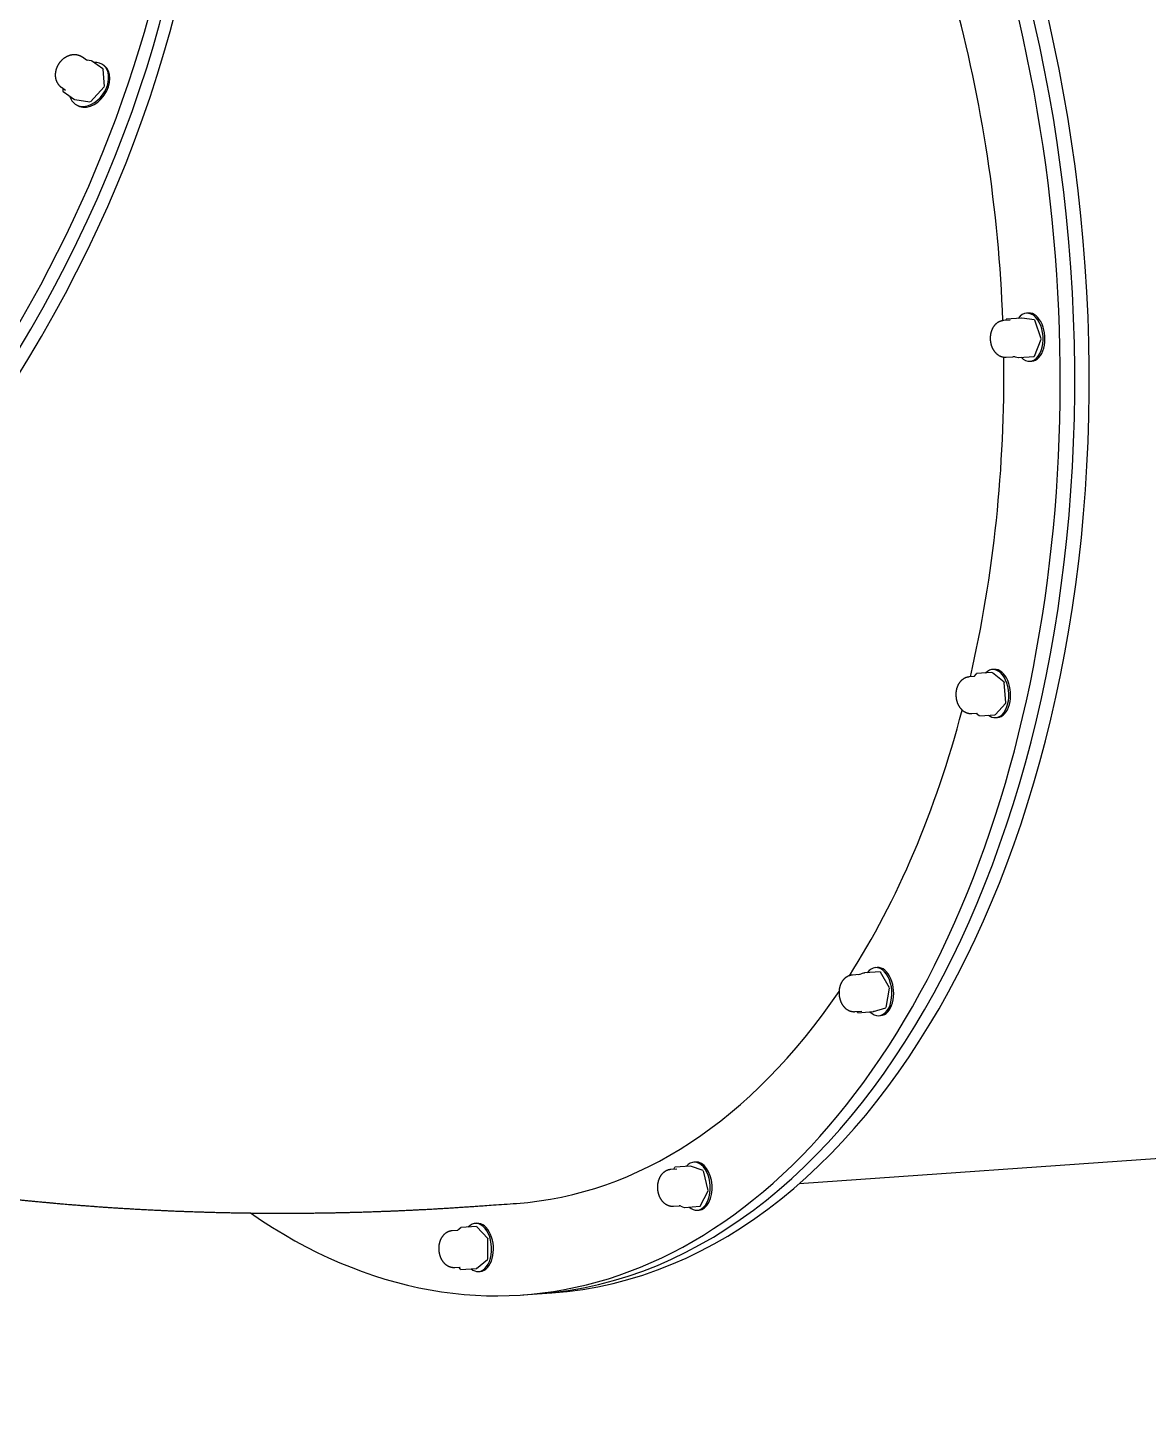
# Model space of a CAD drawing. Header units: millimetres. Extents: x 246416442 to 246896683, y 7418963194 to 7419503218.
# Drawn here: x 246837970 to 246838458, y 7419442888 to 7419443497 of the extents above; entities that cross this region are included whole.
import ezdxf
from ezdxf.lldxf.tags import DXFTag

# ---------------------------------------------------------------- set-up
doc = ezdxf.new("R2010")
doc.units = ezdxf.units.MM
doc.layers.add('L-Hatch Boundary', color=1, linetype='Continuous')
doc.layers.add('L-X-E-PLAY', color=9, linetype='Continuous')
doc.layers.add('L-SUB-SOIL DRAINAGE', color=170, linetype='SUBSOIL', lineweight=20)
doc.styles.get("Standard").update_dxf_attribs({"font": 'arial.ttf'})
tags = doc.linetypes.add('SUBSOIL', pattern='A,12.7,-5.08,["SSD",Standard,S=2.54,R=0,X=-2.54,Y=-1.27],-6.35', length=24.13).pattern_tags.tags
tags[6] = DXFTag(74, 10)

# ---------------------------------------------------------------- blocks, each defined once
blk = doc.blocks.new('Kubus Triple - Moduplay')
at = {"layer": 'L-X-E-PLAY', "lineweight": 25}
for p, q in [((-138623.65, -699231.14), (-138625.21, -699229.58)), ((-138621.68, -699231.67), (-138623.44, -699231.08)), ((-138617.33, -699235.99), (-138621.58, -699231.74)), ((-138617.99, -699243.7), (-138617.26, -699236.19)), ((-138616.51, -699234.75), (-138617.01, -699234.25)), ((-138636.52, -699240.9), (-138634.97, -699242.46)), ((-138635.98, -699241.44), (-138636.1, -699242.67)), ((-138636.03, -699242.87), (-138631.78, -699247.12)), ((-138625.14, -699249.27), (-138618.09, -699243.88)), ((-138631.86, -699249.1), (-138631.36, -699249.6)), ((-138631.69, -699247.18), (-138625.37, -699249.31)), ((-138246.17, -699411.21), (-138249.03, -699410.92)), ((-138248.09, -699410.65), (-138248.29, -699410.99)), ((-138241.16, -699411.21), (-138247.85, -699410.53)), ((-138235.82, -699412.89), (-138241.11, -699411.22)), ((-138237.87, -699409.53), (-138238.65, -699409.45)), ((-138234.36, -699421.51), (-138235.64, -699413.09)), ((-138250.64, -699426.84), (-138247.78, -699427.12)), ((-138238.41, -699428.43), (-138234.4, -699421.68)), ((-138246.86, -699427.4), (-138245.39, -699427.87)), ((-138245.34, -699427.88), (-138238.65, -699428.55)), ((-138240.76, -699430.35), (-138239.98, -699430.43)), ((-138287.02, -699560.64), (-138288.31, -699561.65)), ((-138280.16, -699561.27), (-138286.84, -699560.59)), ((-138279.02, -699560.07), (-138279.8, -699560)), ((-138287.92, -699561.69), (-138290.18, -699561.46)), ((-138275.71, -699566.25), (-138279.99, -699561.35)), ((-138276.52, -699575.34), (-138275.65, -699566.44)), ((-138291.79, -699577.38), (-138289.53, -699577.61)), ((-138289.9, -699577.57), (-138288.81, -699578.82)), ((-138288.64, -699578.9), (-138281.96, -699579.58)), ((-138281.78, -699579.53), (-138276.62, -699575.52)), ((-138281.92, -699580.89), (-138281.13, -699580.97)), ((-138359.62, -699681.16), (-138362.46, -699680.87)), ((-138357.16, -699680.88), (-138358.7, -699681.06)), ((-138350.42, -699681.55), (-138357.11, -699680.88)), ((-138351.3, -699679.48), (-138352.09, -699679.41)), ((-138347.58, -699689.09), (-138350.21, -699681.72)), ((-138350.48, -699697.29), (-138347.58, -699689.26)), ((-138364.07, -699696.79), (-138361.23, -699697.08)), ((-138363.3, -699696.87), (-138363.16, -699697.27)), ((-138362.95, -699697.44), (-138356.26, -699698.11)), ((-138356.21, -699698.11), (-138350.68, -699697.46)), ((-138354.2, -699700.3), (-138353.41, -699700.38)), ((-138443.72, -699749.58), (-138444.5, -699749.5)), ((-138452.27, -699751.23), (-138454.88, -699750.97)), ((-138453.21, -699750.37), (-138453.74, -699751.08)), ((-138446.3, -699750.95), (-138452.98, -699750.27)), ((-138441.16, -699753.77), (-138446.2, -699750.98)), ((-138440.46, -699762.71), (-138441.03, -699753.98)), ((-138550.99, -699761.32), (-138553.35, -699761.08)), ((-138549.45, -699760.39), (-138550.95, -699761.2)), ((-138542.62, -699761.03), (-138549.31, -699760.36)), ((-138542.19, -699759.7), (-138542.97, -699759.62)), ((-138538.64, -699766.97), (-138542.44, -699761.14)), ((-138540.18, -699775.91), (-138538.6, -699767.15)), ((-138456.48, -699766.89), (-138453.88, -699767.15)), ((-138453.4, -699767.43), (-138451.99, -699768.21)), ((-138444.99, -699768.81), (-138440.51, -699762.88)), ((-138400.84, -699766.47), (-138135.21, -699793.3)), ((-138451.9, -699768.24), (-138445.21, -699768.91)), ((-138446.61, -699770.4), (-138445.83, -699770.48)), ((-138554.96, -699777), (-138552.6, -699777.24)), ((-138553.43, -699777.15), (-138552.7, -699778.27)), ((-138552.52, -699778.38), (-138545.83, -699779.05)), ((-138545.69, -699779.03), (-138540.31, -699776.09)), ((-138545.09, -699780.51), (-138544.3, -699780.59)), ((-138527.79, -699793.84), (-138521.5, -699794.48)), ((-138521.5, -699794.48), (-138515.21, -699795.12))]:
    blk.add_line(p, q, dxfattribs=at)
for centre, radius, start, end in [((-138618.16, -699215.85), 16.12, 249.25618, 250.88612), ((-138621.76, -699231.91), 0.25, 44.99999, 71.37663), ((-138617.51, -699236.16), 0.25, 354.44629, 44.99999), ((-138635.86, -699242.69), 0.25, 174.44629, 224.99999), ((-138618.24, -699243.68), 0.25, 307.40658, 354.44629), ((-138631.61, -699246.94), 0.25, 224.99999, 251.37663), ((-138625.29, -699249.07), 0.25, 251.37663, 283.71262), ((-138625.29, -699249.07), 0.25, 283.71262, 307.40658), ((-138247.87, -699410.78), 0.25, 84.23152, 149.26861), ((-138241.19, -699411.46), 0.25, 72.50876, 84.23152), ((-138235.89, -699413.12), 0.25, 8.63884, 72.50876), ((-138234.61, -699421.55), 0.25, 329.26861, 8.63884), ((-138255.98, -699457.16), 31.12, 72.95984, 74.84334), ((-138245.31, -699427.63), 0.25, 252.50876, 264.23152), ((-138238.63, -699428.3), 0.25, 264.23152, 329.26861), ((-138286.87, -699560.84), 0.25, 84.23152, 127.84236), ((-138288.72, -699567.75), 6.11, 82.47613, 82.53484), ((-138280.18, -699561.52), 0.25, 41.21599, 84.23152), ((-138275.89, -699566.41), 0.25, 354.38968, 41.21599), ((-138288.62, -699578.65), 0.25, 221.21599, 264.23152), ((-138276.77, -699575.32), 0.25, 307.84236, 354.38968), ((-138281.93, -699579.33), 0.25, 264.23152, 307.84236), ((-138361.9, -699651.91), 29.32, 274.33413, 276.28064), ((-138357.13, -699681.12), 0.25, 84.23152, 96.77438), ((-138350.44, -699681.8), 0.25, 19.60606, 84.23152), ((-138347.82, -699689.18), 0.25, 340.17238, 19.60606), ((-138362.92, -699697.19), 0.25, 199.60606, 264.23152), ((-138356.24, -699697.86), 0.25, 264.23152, 276.77438), ((-138350.71, -699697.21), 0.25, 276.77438, 340.17238), ((-138453.01, -699750.52), 0.25, 84.23152, 142.97891), ((-138446.32, -699751.19), 0.25, 60.97926, 84.23152), ((-138441.28, -699753.99), 0.25, 3.715, 60.97926), ((-138554.26, -699755.05), 6.99, 296.49199, 298.30042), ((-138549.33, -699760.6), 0.25, 84.23152, 118.64449), ((-138542.65, -699761.28), 0.25, 33.08471, 84.23152), ((-138538.85, -699767.11), 0.25, 349.78206, 33.08471), ((-138459.61, -699778.9), 13.04, 61.55848, 64.34633), ((-138440.71, -699762.73), 0.25, 322.97891, 3.715), ((-138451.87, -699767.99), 0.25, 240.97926, 264.23152), ((-138445.19, -699768.66), 0.25, 264.23152, 322.97891), ((-138552.49, -699778.13), 0.25, 213.08471, 264.23152), ((-138552.02, -699772.25), 5.02, 263.2414, 263.35155), ((-138545.81, -699778.81), 0.25, 264.23152, 298.64449), ((-138540.43, -699775.87), 0.25, 298.64449, 349.78206)]:
    blk.add_arc(centre, radius, start, end, dxfattribs=at)
for centre, major_axis, ratio, start_param, end_param in [((-138923.54, -699163.92), (304.06, 304.06), 0.707107, 2.706846, 6.283185), ((-138919.54, -699167.92), (304.06, 304.06), 0.707107, 3.141593, 6.283185), ((-138919.54, -699167.92), (304.06, 304.06), 0.707107, 3.141593, 6.283185), ((-138915.54, -699171.92), (304.06, 304.06), 0.707107, 3.141593, 6.283185), ((-138484.57, -699366.02), (43.22, 427.82), 0.612372, 2.685621, 6.283185), ((-138478.28, -699366.66), (43.22, 427.82), 0.612372, 3.141593, 6.283185), ((-138478.28, -699366.66), (43.22, 427.82), 0.612372, 3.141593, 6.283185), ((-138471.99, -699367.29), (43.22, 427.82), 0.612372, 3.141593, 6.283185), ((-138624.43, -699241.68), (-7.42, -7.42), 0.707107, 0, 3.674499), ((-138623.93, -699242.18), (-7.42, -7.42), 0.707107, 0, 3.14159), ((-138624.43, -699241.68), (-7.42, -7.42), 0.707107, 5.750279, 6.283185), ((-138484.57, -699366.02), (-39.2, -388.03), 0.612372, 1.516905, 1.887169), ((-138239.71, -699419.9), (-1.06, -10.45), 0.612372, 6.283182, 10.051875), ((-138238.92, -699419.98), (-1.06, -10.45), 0.612372, 6.283182, 9.424778), ((-138484.57, -699366.02), (-39.2, -388.03), 0.612372, 1.105723, 1.476091), ((-138239.71, -699419.9), (-1.06, -10.45), 0.612372, 5.656089, 6.283182), ((-138280.86, -699570.44), (-1.06, -10.45), 0.612372, 0, 3.644718), ((-138280.07, -699570.52), (-1.06, -10.45), 0.612372, 6.283182, 9.424778), ((-138484.57, -699366.02), (-39.2, -388.03), 0.612372, 0.688467, 1.064633), ((-138280.86, -699570.44), (-1.06, -10.45), 0.612372, 5.78006, 6.283185), ((-138353.14, -699689.85), (-1.06, -10.45), 0.612372, 6.283182, 10.046847), ((-138352.36, -699689.93), (-1.06, -10.45), 0.612372, 6.283182, 9.424778), ((-138484.57, -699366.02), (-39.2, -388.03), 0.612372, 0, 0.661833), ((-138353.14, -699689.85), (-1.06, -10.45), 0.612372, 5.661116, 6.283182), ((-138445.56, -699759.95), (-1.06, -10.45), 0.612372, 6.283182, 9.987052), ((-138444.77, -699760.03), (-1.06, -10.45), 0.612372, 0, 3.14159), ((-138544.03, -699770.06), (-1.06, -10.45), 0.612372, 6.283182, 9.94181), ((-138543.24, -699770.14), (-1.06, -10.45), 0.612372, 6.283182, 9.424778), ((-138445.56, -699759.95), (-1.06, -10.45), 0.612372, 5.720912, 6.283182), ((-138544.03, -699770.06), (-1.06, -10.45), 0.612372, 5.766153, 6.283182)]:
    blk.add_ellipse(centre, major_axis=major_axis, ratio=ratio, start_param=start_param, end_param=end_param, dxfattribs=at)
for points, knots in [([(-138625.21, -699229.59), (-138625.23, -699229.56), (-138625.3, -699229.49), (-138625.44, -699229.36), (-138625.62, -699229.21), (-138625.8, -699229.07), (-138625.98, -699228.93), (-138626.18, -699228.8), (-138626.37, -699228.68), (-138626.58, -699228.56), (-138626.78, -699228.45), (-138626.99, -699228.35), (-138627.21, -699228.26), (-138627.43, -699228.17), (-138627.65, -699228.1), (-138627.88, -699228.03), (-138628.11, -699227.97), (-138628.34, -699227.91), (-138628.58, -699227.87), (-138628.82, -699227.83), (-138629.06, -699227.81), (-138629.3, -699227.79), (-138629.55, -699227.78), (-138629.8, -699227.78), (-138630.05, -699227.78), (-138630.3, -699227.8), (-138630.55, -699227.82), (-138630.8, -699227.86), (-138631.05, -699227.9), (-138631.31, -699227.95), (-138631.56, -699228.01), (-138631.81, -699228.08), (-138632.06, -699228.16), (-138632.31, -699228.24), (-138632.56, -699228.33), (-138632.81, -699228.44), (-138633.05, -699228.55), (-138633.29, -699228.66), (-138633.53, -699228.79), (-138633.77, -699228.92), (-138634, -699229.06), (-138634.23, -699229.21), (-138634.45, -699229.36), (-138634.67, -699229.52), (-138634.89, -699229.69), (-138635.1, -699229.86), (-138635.31, -699230.04), (-138635.51, -699230.23), (-138635.7, -699230.42), (-138635.89, -699230.62), (-138636.08, -699230.82), (-138636.26, -699231.02), (-138636.43, -699231.24), (-138636.6, -699231.45), (-138636.76, -699231.68), (-138636.92, -699231.9), (-138637.06, -699232.13), (-138637.2, -699232.37), (-138637.34, -699232.61), (-138637.46, -699232.85), (-138637.58, -699233.09), (-138637.69, -699233.34), (-138637.79, -699233.59), (-138637.88, -699233.84), (-138637.97, -699234.1), (-138638.05, -699234.35), (-138638.11, -699234.61), (-138638.17, -699234.87), (-138638.22, -699235.13), (-138638.26, -699235.39), (-138638.29, -699235.65), (-138638.32, -699235.91), (-138638.33, -699236.16), (-138638.33, -699236.42), (-138638.33, -699236.67), (-138638.31, -699236.93), (-138638.29, -699237.18), (-138638.26, -699237.42), (-138638.22, -699237.67), (-138638.17, -699237.91), (-138638.11, -699238.15), (-138638.04, -699238.38), (-138637.96, -699238.61), (-138637.88, -699238.84), (-138637.79, -699239.06), (-138637.68, -699239.27), (-138637.58, -699239.49), (-138637.46, -699239.69), (-138637.34, -699239.89), (-138637.21, -699240.09), (-138637.07, -699240.28), (-138636.92, -699240.46), (-138636.77, -699240.64), (-138636.64, -699240.79), (-138636.56, -699240.87), (-138636.52, -699240.9)], [0, 0, 0, 0, 0.003666, 0.013817, 0.023961, 0.034102, 0.044244, 0.054391, 0.064547, 0.074716, 0.084901, 0.095108, 0.105339, 0.115598, 0.125891, 0.136219, 0.146587, 0.156998, 0.167456, 0.177963, 0.188522, 0.199134, 0.209802, 0.220526, 0.231308, 0.242146, 0.25304, 0.263988, 0.274988, 0.286038, 0.297133, 0.30827, 0.319444, 0.330652, 0.341888, 0.353148, 0.364429, 0.375725, 0.387034, 0.398353, 0.409678, 0.421008, 0.43234, 0.443675, 0.455012, 0.46635, 0.477691, 0.489034, 0.500381, 0.511732, 0.523089, 0.534452, 0.545823, 0.557201, 0.568588, 0.579984, 0.59139, 0.602803, 0.614225, 0.625653, 0.637084, 0.648516, 0.659945, 0.671367, 0.682778, 0.694173, 0.705546, 0.716892, 0.728206, 0.739482, 0.750715, 0.761901, 0.773036, 0.784116, 0.795138, 0.806102, 0.817005, 0.827847, 0.83863, 0.849352, 0.860017, 0.870625, 0.881179, 0.891682, 0.902136, 0.912545, 0.922912, 0.93324, 0.943532, 0.953794, 0.964027, 0.974236, 0.984424, 0.994596, 1, 1, 1, 1]), ([(-138249.03, -699410.92), (-138249.09, -699410.91), (-138249.21, -699410.9), (-138249.42, -699410.89), (-138249.64, -699410.89), (-138249.86, -699410.9), (-138250.09, -699410.91), (-138250.31, -699410.94), (-138250.53, -699410.97), (-138250.75, -699411.01), (-138250.96, -699411.06), (-138251.18, -699411.12), (-138251.39, -699411.19), (-138251.61, -699411.27), (-138251.81, -699411.35), (-138252.02, -699411.45), (-138252.23, -699411.55), (-138252.43, -699411.66), (-138252.63, -699411.78), (-138252.82, -699411.9), (-138253.01, -699412.04), (-138253.2, -699412.18), (-138253.39, -699412.33), (-138253.57, -699412.49), (-138253.74, -699412.66), (-138253.92, -699412.83), (-138254.09, -699413.02), (-138254.25, -699413.21), (-138254.41, -699413.4), (-138254.56, -699413.61), (-138254.71, -699413.82), (-138254.85, -699414.04), (-138254.99, -699414.26), (-138255.12, -699414.49), (-138255.24, -699414.72), (-138255.36, -699414.96), (-138255.47, -699415.21), (-138255.57, -699415.45), (-138255.67, -699415.7), (-138255.76, -699415.96), (-138255.84, -699416.22), (-138255.92, -699416.48), (-138255.99, -699416.74), (-138256.05, -699417), (-138256.11, -699417.27), (-138256.16, -699417.54), (-138256.2, -699417.8), (-138256.23, -699418.07), (-138256.26, -699418.35), (-138256.28, -699418.62), (-138256.3, -699418.89), (-138256.3, -699419.16), (-138256.3, -699419.43), (-138256.29, -699419.71), (-138256.28, -699419.98), (-138256.26, -699420.25), (-138256.23, -699420.52), (-138256.19, -699420.79), (-138256.15, -699421.06), (-138256.09, -699421.32), (-138256.03, -699421.59), (-138255.97, -699421.85), (-138255.89, -699422.11), (-138255.81, -699422.37), (-138255.72, -699422.62), (-138255.62, -699422.87), (-138255.51, -699423.11), (-138255.4, -699423.35), (-138255.28, -699423.58), (-138255.15, -699423.81), (-138255.01, -699424.03), (-138254.87, -699424.24), (-138254.72, -699424.45), (-138254.57, -699424.65), (-138254.41, -699424.84), (-138254.24, -699425.02), (-138254.07, -699425.19), (-138253.9, -699425.36), (-138253.72, -699425.52), (-138253.53, -699425.67), (-138253.34, -699425.81), (-138253.15, -699425.94), (-138252.95, -699426.07), (-138252.75, -699426.18), (-138252.54, -699426.29), (-138252.34, -699426.38), (-138252.13, -699426.47), (-138251.91, -699426.55), (-138251.7, -699426.62), (-138251.48, -699426.69), (-138251.26, -699426.74), (-138251.04, -699426.78), (-138250.83, -699426.81), (-138250.7, -699426.83), (-138250.64, -699426.84)], [0, 0, 0, 0, 0.007567, 0.017471, 0.027367, 0.03726, 0.047154, 0.057054, 0.066966, 0.076894, 0.086845, 0.096823, 0.106834, 0.116884, 0.126978, 0.137123, 0.147324, 0.157588, 0.16792, 0.178326, 0.18881, 0.199378, 0.210033, 0.220778, 0.231614, 0.242542, 0.25356, 0.264666, 0.275854, 0.287117, 0.298448, 0.309838, 0.321275, 0.332751, 0.344253, 0.355774, 0.367303, 0.378831, 0.390353, 0.401865, 0.413364, 0.42485, 0.436321, 0.447779, 0.459225, 0.470663, 0.482094, 0.493523, 0.504953, 0.516388, 0.527831, 0.539286, 0.550756, 0.562246, 0.573758, 0.585296, 0.596862, 0.608457, 0.620082, 0.631735, 0.643415, 0.655117, 0.666837, 0.678565, 0.690292, 0.702005, 0.713695, 0.725347, 0.73695, 0.748493, 0.759965, 0.771357, 0.782661, 0.793873, 0.804989, 0.816009, 0.826932, 0.83776, 0.848496, 0.859144, 0.869707, 0.88019, 0.8906, 0.900939, 0.911215, 0.921431, 0.931594, 0.941709, 0.951779, 0.961811, 0.971809, 0.981779, 0.991724, 1, 1, 1, 1]), ([(-139087.55, -699540.65), (-139087.1, -699541), (-139086.15, -699541.73), (-139084.79, -699542.78), (-139083.41, -699543.84), (-139081.99, -699544.93), (-139080.55, -699546.03), (-139079.07, -699547.15), (-139077.57, -699548.29), (-139076, -699549.47), (-139074.31, -699550.75), (-139072.72, -699551.93), (-139071.18, -699553.08), (-139069.83, -699554.08), (-139068.45, -699555.1), (-139066.77, -699556.34), (-139065, -699557.63), (-139063.35, -699558.83), (-139062.08, -699559.75), (-139060.81, -699560.68), (-139059.39, -699561.7), (-139057.86, -699562.8), (-139056.2, -699563.99), (-139054.52, -699565.18), (-139052.89, -699566.34), (-139051.51, -699567.32), (-139050.2, -699568.23), (-139048.72, -699569.27), (-139047.16, -699570.36), (-139045.39, -699571.59), (-139043.57, -699572.86), (-139041.77, -699574.09), (-139040.27, -699575.12), (-139038.98, -699576), (-139037.54, -699576.98), (-139035.87, -699578.12), (-139033.94, -699579.42), (-139031.93, -699580.77), (-139030.1, -699581.99), (-139028.54, -699583.03), (-139027.02, -699584.03), (-139025.43, -699585.08), (-139023.81, -699586.15), (-139022.25, -699587.17), (-139020.61, -699588.23), (-139019.02, -699589.26), (-139017.65, -699590.15), (-139016.41, -699590.95), (-139015.11, -699591.78), (-139013.64, -699592.72), (-139012.09, -699593.7), (-139010.42, -699594.77), (-139008.69, -699595.86), (-139006.94, -699596.95), (-139005.35, -699597.95), (-139003.82, -699598.9), (-139002.39, -699599.79), (-139000.99, -699600.66), (-138999.5, -699601.57), (-138997.77, -699602.63), (-138995.93, -699603.76), (-138993.92, -699604.97), (-138992.09, -699606.08), (-138990.4, -699607.1), (-138989.07, -699607.89), (-138987.74, -699608.69), (-138986.23, -699609.58), (-138984.65, -699610.52), (-138982.99, -699611.5), (-138981.29, -699612.5), (-138979.57, -699613.5), (-138978.01, -699614.41), (-138976.62, -699615.21), (-138975.23, -699616.01), (-138973.66, -699616.92), (-138972.1, -699617.81), (-138970.51, -699618.72), (-138968.87, -699619.65), (-138967.1, -699620.65), (-138965.04, -699621.81), (-138963.11, -699622.89), (-138961.34, -699623.87), (-138960.03, -699624.6), (-138958.73, -699625.31), (-138957.37, -699626.06), (-138955.88, -699626.88), (-138954.38, -699627.7), (-138952.59, -699628.67), (-138950.79, -699629.64), (-138948.77, -699630.73), (-138946.86, -699631.75), (-138944.98, -699632.75), (-138943.33, -699633.62), (-138941.8, -699634.43), (-138940.33, -699635.21), (-138938.95, -699635.93), (-138937.7, -699636.58), (-138936.4, -699637.26), (-138934.93, -699638.02), (-138933.42, -699638.8), (-138931.83, -699639.61), (-138930.11, -699640.49), (-138928.26, -699641.43), (-138926.41, -699642.37), (-138924.65, -699643.26), (-138922.99, -699644.09), (-138921.48, -699644.84), (-138920.22, -699645.47), (-138918.98, -699646.08), (-138917.69, -699646.72), (-138916.17, -699647.47), (-138914.67, -699648.2), (-138913.06, -699648.98), (-138911.38, -699649.8), (-138909.62, -699650.65), (-138907.32, -699651.76), (-138905.1, -699652.82), (-138902.77, -699653.92), (-138901.05, -699654.73), (-138899.42, -699655.5), (-138898, -699656.16), (-138896.64, -699656.8), (-138895.27, -699657.43), (-138893.83, -699658.09), (-138892.46, -699658.73), (-138891.08, -699659.36), (-138889.49, -699660.08), (-138887.83, -699660.83), (-138886.13, -699661.6), (-138884.79, -699662.21), (-138883.34, -699662.86), (-138881.94, -699663.48), (-138880.4, -699664.17), (-138879.01, -699664.78), (-138877.58, -699665.42), (-138876, -699666.11), (-138874.47, -699666.78), (-138873, -699667.42), (-138871.58, -699668.04), (-138869.99, -699668.72), (-138868.62, -699669.31), (-138867.32, -699669.87), (-138865.96, -699670.45), (-138864.35, -699671.13), (-138862.99, -699671.7), (-138861.71, -699672.24), (-138860.49, -699672.76), (-138859.04, -699673.36), (-138857.69, -699673.92), (-138856.4, -699674.46), (-138855.16, -699674.97), (-138853.98, -699675.45), (-138852.78, -699675.95), (-138851.66, -699676.4), (-138850.35, -699676.94), (-138849.07, -699677.46), (-138847.82, -699677.96), (-138846.65, -699678.44), (-138845.33, -699678.97), (-138843.93, -699679.53), (-138842.53, -699680.08), (-138841.19, -699680.61), (-138839.78, -699681.17), (-138838.33, -699681.74), (-138836.94, -699682.28), (-138835.4, -699682.88), (-138833.7, -699683.54), (-138832, -699684.2), (-138830.41, -699684.81), (-138828.87, -699685.4), (-138827.27, -699686), (-138825.82, -699686.55), (-138824.32, -699687.12), (-138822.75, -699687.7), (-138821.17, -699688.29), (-138819.68, -699688.85), (-138818.07, -699689.44), (-138816.34, -699690.08), (-138814.72, -699690.67), (-138813.19, -699691.22), (-138811.61, -699691.8), (-138810, -699692.38), (-138808.4, -699692.95), (-138806.71, -699693.55), (-138804.95, -699694.18), (-138803.32, -699694.75), (-138801.66, -699695.34), (-138799.91, -699695.95), (-138798.2, -699696.54), (-138796.66, -699697.07), (-138795.01, -699697.64), (-138793.31, -699698.22), (-138791.68, -699698.77), (-138790.11, -699699.3), (-138788.36, -699699.89), (-138786.69, -699700.45), (-138785.09, -699700.98), (-138783.42, -699701.53), (-138781.68, -699702.11), (-138780.08, -699702.63), (-138778.61, -699703.11), (-138777.04, -699703.61), (-138775.55, -699704.09), (-138774.05, -699704.57), (-138772.59, -699705.04), (-138770.97, -699705.55), (-138769.54, -699706), (-138768.34, -699706.38), (-138767.37, -699706.68), (-138766.36, -699707), (-138765.15, -699707.38), (-138763.87, -699707.77), (-138762.67, -699708.14), (-138761.64, -699708.45), (-138760.6, -699708.77), (-138759.35, -699709.15), (-138758, -699709.56), (-138756.56, -699710), (-138755.16, -699710.42), (-138753.66, -699710.87), (-138752.08, -699711.34), (-138750.45, -699711.82), (-138748.88, -699712.28), (-138747.3, -699712.74), (-138745.55, -699713.25), (-138743.85, -699713.74), (-138742.04, -699714.26), (-138740.27, -699714.76), (-138738.48, -699715.27), (-138736.71, -699715.76), (-138735, -699716.24), (-138733.22, -699716.74), (-138731.48, -699717.22), (-138729.91, -699717.65), (-138728.31, -699718.08), (-138726.8, -699718.49), (-138725.23, -699718.92), (-138723.68, -699719.33), (-138721.96, -699719.79), (-138720.15, -699720.27), (-138718.41, -699720.72), (-138716.91, -699721.12), (-138715.29, -699721.53), (-138713.47, -699722), (-138711.55, -699722.49), (-138709.72, -699722.96), (-138707.9, -699723.42), (-138706.08, -699723.87), (-138704.25, -699724.33), (-138702.5, -699724.76), (-138700.71, -699725.2), (-138699.16, -699725.58), (-138697.8, -699725.9), (-138696.46, -699726.23), (-138694.92, -699726.59), (-138693.13, -699727.02), (-138691.37, -699727.43), (-138689.46, -699727.88), (-138687.47, -699728.34), (-138685.59, -699728.78), (-138684.16, -699729.1), (-138682.97, -699729.37), (-138681.51, -699729.7), (-138679.85, -699730.08), (-138678.04, -699730.48), (-138676.42, -699730.84), (-138674.65, -699731.23), (-138672.83, -699731.63), (-138670.92, -699732.04), (-138669.1, -699732.43), (-138667.4, -699732.79), (-138665.7, -699733.15), (-138664.13, -699733.48), (-138662.66, -699733.78), (-138661.17, -699734.09), (-138659.61, -699734.41), (-138657.86, -699734.77), (-138656.27, -699735.09), (-138654.61, -699735.42), (-138652.86, -699735.77), (-138651, -699736.14), (-138649, -699736.53), (-138647.3, -699736.86), (-138645.47, -699737.21), (-138643.8, -699737.53), (-138642.02, -699737.87), (-138640.31, -699738.19), (-138638.44, -699738.53), (-138636.61, -699738.87), (-138634.85, -699739.19), (-138633.37, -699739.46), (-138631.88, -699739.72), (-138630.34, -699740), (-138628.65, -699740.3), (-138626.99, -699740.59), (-138625.42, -699740.86), (-138623.85, -699741.13), (-138622.13, -699741.43), (-138620.36, -699741.73), (-138618.77, -699741.99), (-138617.26, -699742.24), (-138615.55, -699742.52), (-138613.61, -699742.84), (-138611.83, -699743.13), (-138610.07, -699743.41), (-138608.47, -699743.66), (-138606.57, -699743.96), (-138604.69, -699744.25), (-138602.78, -699744.55), (-138600.94, -699744.83), (-138599.07, -699745.11), (-138597.18, -699745.39), (-138595.17, -699745.68), (-138593.27, -699745.96), (-138591.16, -699746.26), (-138589.23, -699746.53), (-138587.44, -699746.78), (-138585.97, -699746.99), (-138584.56, -699747.18), (-138582.91, -699747.4), (-138581.15, -699747.64), (-138579.33, -699747.88), (-138577.61, -699748.11), (-138575.96, -699748.32), (-138574.11, -699748.56), (-138572.25, -699748.79), (-138570.28, -699749.04), (-138568.49, -699749.26), (-138566.7, -699749.48), (-138564.74, -699749.71), (-138562.66, -699749.96), (-138560.69, -699750.19), (-138558.96, -699750.39), (-138557.17, -699750.59), (-138555.04, -699750.83), (-138552.79, -699751.08), (-138550.57, -699751.32), (-138548.48, -699751.54), (-138546.63, -699751.73), (-138545.13, -699751.89), (-138543.95, -699752.01), (-138542.44, -699752.16), (-138540.29, -699752.38), (-138537.23, -699752.69), (-138533.53, -699753.06), (-138528.75, -699753.54), (-138525.75, -699753.85), (-138523.77, -699754.05)], [0, 0, 0, 0, 0.00281, 0.005929, 0.008499, 0.011445, 0.014791, 0.017468, 0.020631, 0.024107, 0.027216, 0.031126, 0.033852, 0.036765, 0.039406, 0.042353, 0.047091, 0.050228, 0.052474, 0.054848, 0.058002, 0.061149, 0.064121, 0.068117, 0.07136, 0.074038, 0.076455, 0.079243, 0.082977, 0.085852, 0.089902, 0.093976, 0.096632, 0.098914, 0.101688, 0.105253, 0.108887, 0.113205, 0.1172, 0.119769, 0.122462, 0.126182, 0.129204, 0.132064, 0.135394, 0.138838, 0.141439, 0.143473, 0.146117, 0.149086, 0.152048, 0.155194, 0.158874, 0.162191, 0.165381, 0.168096, 0.171132, 0.173685, 0.176248, 0.179721, 0.18374, 0.186886, 0.191314, 0.194297, 0.196616, 0.198997, 0.201926, 0.205282, 0.208085, 0.211448, 0.214998, 0.217882, 0.220367, 0.222928, 0.225805, 0.229286, 0.231792, 0.234868, 0.238577, 0.241812, 0.246562, 0.249484, 0.251783, 0.253958, 0.256789, 0.259424, 0.262353, 0.265216, 0.269477, 0.27241, 0.276562, 0.280152, 0.282945, 0.285703, 0.288693, 0.291133, 0.29337, 0.295665, 0.298345, 0.301505, 0.304058, 0.307156, 0.311008, 0.314276, 0.317355, 0.320736, 0.323403, 0.325663, 0.327682, 0.330239, 0.332741, 0.33601, 0.33846, 0.341553, 0.345223, 0.348084, 0.354073, 0.357383, 0.360715, 0.363437, 0.366267, 0.368415, 0.370833, 0.373684, 0.376194, 0.378281, 0.381112, 0.38479, 0.387245, 0.390257, 0.392177, 0.394949, 0.397765, 0.400503, 0.402391, 0.405462, 0.40896, 0.410631, 0.41333, 0.41658, 0.419129, 0.420662, 0.423531, 0.426381, 0.429252, 0.430756, 0.433231, 0.435753, 0.438449, 0.440411, 0.442613, 0.445037, 0.446646, 0.448985, 0.450978, 0.453603, 0.455729, 0.457608, 0.459834, 0.462702, 0.464997, 0.467215, 0.469768, 0.472437, 0.474845, 0.477093, 0.480561, 0.483769, 0.486007, 0.488959, 0.491847, 0.494368, 0.496555, 0.49973, 0.502561, 0.504796, 0.507537, 0.510984, 0.513815, 0.51595, 0.518986, 0.522089, 0.524292, 0.527324, 0.530884, 0.533411, 0.535753, 0.53954, 0.542492, 0.544581, 0.547491, 0.551088, 0.553311, 0.555936, 0.559223, 0.562303, 0.564498, 0.567501, 0.570957, 0.573422, 0.575702, 0.578567, 0.581434, 0.583374, 0.586259, 0.588929, 0.591669, 0.593553, 0.59508, 0.596676, 0.598693, 0.601296, 0.603183, 0.604823, 0.606552, 0.608519, 0.611185, 0.613456, 0.615858, 0.618297, 0.621128, 0.623887, 0.626577, 0.629117, 0.63191, 0.635471, 0.637731, 0.641087, 0.644469, 0.646776, 0.650056, 0.653139, 0.655793, 0.658823, 0.661055, 0.663867, 0.666475, 0.668977, 0.671689, 0.675121, 0.678089, 0.680439, 0.682697, 0.68622, 0.689596, 0.692276, 0.695437, 0.698753, 0.70136, 0.704653, 0.707498, 0.710331, 0.712424, 0.714292, 0.717005, 0.720127, 0.723236, 0.725764, 0.729688, 0.733142, 0.735117, 0.736817, 0.739072, 0.74238, 0.745072, 0.748107, 0.750439, 0.753821, 0.757178, 0.759848, 0.762898, 0.765621, 0.768262, 0.770678, 0.772897, 0.775643, 0.77842, 0.781515, 0.783518, 0.786614, 0.790163, 0.792721, 0.796469, 0.79852, 0.801745, 0.80472, 0.807298, 0.810161, 0.813889, 0.816305, 0.818832, 0.821173, 0.823591, 0.826422, 0.829447, 0.831767, 0.834107, 0.837171, 0.840189, 0.842786, 0.844939, 0.847598, 0.851124, 0.854461, 0.856259, 0.85973, 0.862293, 0.865566, 0.868892, 0.871642, 0.874526, 0.878027, 0.880849, 0.884307, 0.887264, 0.891127, 0.893722, 0.895961, 0.898286, 0.900555, 0.903971, 0.906863, 0.909399, 0.912308, 0.914885, 0.918365, 0.921316, 0.92441, 0.927051, 0.93002, 0.933885, 0.937099, 0.939542, 0.942271, 0.945748, 0.949832, 0.95316, 0.956485, 0.95992, 0.962099, 0.963817, 0.96606, 0.969966, 0.975357, 0.982158, 0.990309, 1, 1, 1, 1]), ([(-138290.18, -699561.46), (-138290.21, -699561.46), (-138290.31, -699561.45), (-138290.5, -699561.44), (-138290.72, -699561.43), (-138290.94, -699561.43), (-138291.16, -699561.45), (-138291.38, -699561.47), (-138291.61, -699561.5), (-138291.82, -699561.54), (-138292.04, -699561.59), (-138292.26, -699561.64), (-138292.47, -699561.71), (-138292.69, -699561.78), (-138292.9, -699561.87), (-138293.1, -699561.96), (-138293.31, -699562.06), (-138293.51, -699562.16), (-138293.71, -699562.28), (-138293.91, -699562.4), (-138294.1, -699562.54), (-138294.29, -699562.68), (-138294.48, -699562.82), (-138294.66, -699562.98), (-138294.84, -699563.15), (-138295.01, -699563.32), (-138295.18, -699563.5), (-138295.35, -699563.68), (-138295.51, -699563.88), (-138295.66, -699564.08), (-138295.81, -699564.29), (-138295.96, -699564.51), (-138296.09, -699564.73), (-138296.23, -699564.95), (-138296.35, -699565.19), (-138296.47, -699565.42), (-138296.58, -699565.67), (-138296.69, -699565.91), (-138296.79, -699566.16), (-138296.88, -699566.42), (-138296.97, -699566.67), (-138297.05, -699566.93), (-138297.12, -699567.19), (-138297.18, -699567.46), (-138297.24, -699567.72), (-138297.29, -699567.99), (-138297.34, -699568.26), (-138297.37, -699568.53), (-138297.4, -699568.8), (-138297.43, -699569.07), (-138297.44, -699569.34), (-138297.45, -699569.61), (-138297.45, -699569.89), (-138297.45, -699570.16), (-138297.44, -699570.43), (-138297.42, -699570.7), (-138297.39, -699570.97), (-138297.36, -699571.24), (-138297.31, -699571.51), (-138297.26, -699571.78), (-138297.21, -699572.04), (-138297.14, -699572.31), (-138297.07, -699572.57), (-138296.99, -699572.82), (-138296.9, -699573.08), (-138296.8, -699573.33), (-138296.7, -699573.57), (-138296.59, -699573.81), (-138296.47, -699574.05), (-138296.34, -699574.28), (-138296.21, -699574.5), (-138296.07, -699574.71), (-138295.92, -699574.92), (-138295.77, -699575.12), (-138295.61, -699575.32), (-138295.45, -699575.5), (-138295.28, -699575.68), (-138295.11, -699575.85), (-138294.93, -699576.01), (-138294.74, -699576.16), (-138294.56, -699576.31), (-138294.36, -699576.44), (-138294.17, -699576.57), (-138293.97, -699576.69), (-138293.76, -699576.8), (-138293.56, -699576.9), (-138293.35, -699576.99), (-138293.13, -699577.07), (-138292.92, -699577.14), (-138292.7, -699577.21), (-138292.49, -699577.26), (-138292.27, -699577.31), (-138292.05, -699577.35), (-138291.88, -699577.37), (-138291.8, -699577.38), (-138291.79, -699577.38)], [0, 0, 0, 0, 0.004276, 0.014184, 0.024082, 0.033975, 0.043867, 0.053764, 0.063671, 0.073593, 0.083535, 0.093503, 0.103502, 0.113538, 0.123616, 0.133743, 0.143925, 0.154167, 0.164475, 0.174855, 0.185312, 0.195851, 0.206476, 0.21719, 0.227995, 0.238892, 0.24988, 0.260957, 0.272117, 0.283356, 0.294665, 0.306035, 0.317458, 0.328921, 0.340415, 0.351931, 0.363457, 0.374986, 0.38651, 0.398025, 0.409529, 0.421018, 0.432494, 0.443956, 0.455405, 0.466845, 0.478277, 0.489706, 0.501135, 0.512567, 0.524007, 0.535457, 0.546921, 0.558403, 0.569907, 0.581436, 0.592992, 0.604577, 0.616191, 0.627834, 0.639505, 0.6512, 0.662914, 0.674641, 0.686368, 0.698087, 0.709785, 0.721451, 0.733072, 0.744635, 0.756132, 0.76755, 0.778884, 0.790127, 0.801275, 0.812326, 0.823281, 0.83414, 0.844906, 0.855582, 0.866173, 0.876682, 0.887115, 0.897477, 0.907773, 0.918008, 0.928188, 0.938317, 0.948402, 0.958445, 0.968454, 0.978432, 0.988385, 0.998316, 1, 1, 1, 1]), ([(-138362.46, -699680.87), (-138362.47, -699680.87), (-138362.55, -699680.86), (-138362.71, -699680.85), (-138362.93, -699680.84), (-138363.15, -699680.84), (-138363.37, -699680.85), (-138363.59, -699680.87), (-138363.81, -699680.9), (-138364.03, -699680.93), (-138364.25, -699680.98), (-138364.47, -699681.03), (-138364.68, -699681.1), (-138364.9, -699681.17), (-138365.11, -699681.25), (-138365.32, -699681.33), (-138365.52, -699681.43), (-138365.73, -699681.54), (-138365.93, -699681.65), (-138366.13, -699681.77), (-138366.32, -699681.9), (-138366.51, -699682.04), (-138366.7, -699682.18), (-138366.88, -699682.34), (-138367.06, -699682.5), (-138367.24, -699682.67), (-138367.41, -699682.84), (-138367.57, -699683.03), (-138367.74, -699683.22), (-138367.89, -699683.42), (-138368.04, -699683.63), (-138368.19, -699683.84), (-138368.33, -699684.06), (-138368.47, -699684.29), (-138368.59, -699684.52), (-138368.72, -699684.75), (-138368.83, -699684.99), (-138368.94, -699685.24), (-138369.04, -699685.49), (-138369.14, -699685.74), (-138369.22, -699685.99), (-138369.3, -699686.25), (-138369.38, -699686.51), (-138369.45, -699686.78), (-138369.51, -699687.04), (-138369.56, -699687.31), (-138369.61, -699687.58), (-138369.65, -699687.84), (-138369.68, -699688.12), (-138369.7, -699688.39), (-138369.72, -699688.66), (-138369.73, -699688.93), (-138369.74, -699689.2), (-138369.74, -699689.48), (-138369.73, -699689.75), (-138369.71, -699690.02), (-138369.68, -699690.29), (-138369.65, -699690.56), (-138369.61, -699690.83), (-138369.57, -699691.1), (-138369.51, -699691.36), (-138369.45, -699691.63), (-138369.38, -699691.89), (-138369.3, -699692.15), (-138369.21, -699692.4), (-138369.12, -699692.65), (-138369.02, -699692.9), (-138368.91, -699693.14), (-138368.79, -699693.38), (-138368.67, -699693.61), (-138368.54, -699693.83), (-138368.4, -699694.05), (-138368.26, -699694.26), (-138368.11, -699694.47), (-138367.95, -699694.66), (-138367.79, -699694.85), (-138367.62, -699695.03), (-138367.45, -699695.2), (-138367.27, -699695.37), (-138367.09, -699695.52), (-138366.9, -699695.67), (-138366.71, -699695.81), (-138366.52, -699695.94), (-138366.32, -699696.06), (-138366.12, -699696.17), (-138365.91, -699696.27), (-138365.7, -699696.37), (-138365.49, -699696.45), (-138365.28, -699696.53), (-138365.06, -699696.6), (-138364.85, -699696.66), (-138364.63, -699696.71), (-138364.41, -699696.75), (-138364.22, -699696.77), (-138364.11, -699696.78), (-138364.07, -699696.79)], [0, 0, 0, 0, 0.000875, 0.010787, 0.020688, 0.030582, 0.040475, 0.05037, 0.060273, 0.07019, 0.080125, 0.090083, 0.100071, 0.110094, 0.120157, 0.130267, 0.14043, 0.150651, 0.160936, 0.171291, 0.181721, 0.192232, 0.202828, 0.213511, 0.224286, 0.235151, 0.246109, 0.257156, 0.268288, 0.279501, 0.290787, 0.302138, 0.313544, 0.324995, 0.33648, 0.34799, 0.359514, 0.371043, 0.382569, 0.394088, 0.405596, 0.417091, 0.428572, 0.440038, 0.451492, 0.462935, 0.47437, 0.4858, 0.497229, 0.50866, 0.520097, 0.531543, 0.543002, 0.554478, 0.565975, 0.577495, 0.589042, 0.600617, 0.612221, 0.623855, 0.635517, 0.647205, 0.658913, 0.670637, 0.682366, 0.694089, 0.705796, 0.717474, 0.729112, 0.740697, 0.752218, 0.763664, 0.775028, 0.786303, 0.797484, 0.808569, 0.819557, 0.830449, 0.841246, 0.851953, 0.862573, 0.873109, 0.883568, 0.893954, 0.904272, 0.914528, 0.924727, 0.934873, 0.944972, 0.95503, 0.96505, 0.975038, 0.984999, 0.994938, 1, 1, 1, 1]), ([(-138454.88, -699750.97), (-138454.9, -699750.97), (-138454.99, -699750.96), (-138455.16, -699750.94), (-138455.38, -699750.94), (-138455.6, -699750.94), (-138455.83, -699750.95), (-138456.05, -699750.97), (-138456.27, -699751), (-138456.49, -699751.04), (-138456.71, -699751.09), (-138456.92, -699751.14), (-138457.14, -699751.21), (-138457.35, -699751.28), (-138457.56, -699751.36), (-138457.77, -699751.45), (-138457.97, -699751.55), (-138458.18, -699751.65), (-138458.38, -699751.77), (-138458.57, -699751.89), (-138458.77, -699752.02), (-138458.96, -699752.16), (-138459.14, -699752.31), (-138459.33, -699752.46), (-138459.51, -699752.63), (-138459.68, -699752.8), (-138459.85, -699752.98), (-138460.02, -699753.16), (-138460.18, -699753.36), (-138460.33, -699753.56), (-138460.49, -699753.76), (-138460.63, -699753.98), (-138460.77, -699754.2), (-138460.9, -699754.43), (-138461.03, -699754.66), (-138461.15, -699754.89), (-138461.26, -699755.14), (-138461.37, -699755.38), (-138461.47, -699755.63), (-138461.57, -699755.88), (-138461.65, -699756.14), (-138461.73, -699756.4), (-138461.8, -699756.66), (-138461.87, -699756.92), (-138461.93, -699757.19), (-138461.98, -699757.45), (-138462.03, -699757.72), (-138462.07, -699757.99), (-138462.1, -699758.26), (-138462.12, -699758.53), (-138462.14, -699758.81), (-138462.15, -699759.08), (-138462.15, -699759.35), (-138462.15, -699759.62), (-138462.14, -699759.9), (-138462.12, -699760.17), (-138462.09, -699760.44), (-138462.06, -699760.71), (-138462.02, -699760.98), (-138461.97, -699761.24), (-138461.91, -699761.51), (-138461.85, -699761.77), (-138461.78, -699762.03), (-138461.7, -699762.29), (-138461.61, -699762.55), (-138461.52, -699762.8), (-138461.41, -699763.04), (-138461.3, -699763.28), (-138461.19, -699763.52), (-138461.06, -699763.75), (-138460.93, -699763.97), (-138460.79, -699764.19), (-138460.65, -699764.4), (-138460.49, -699764.6), (-138460.34, -699764.79), (-138460.17, -699764.98), (-138460.01, -699765.16), (-138459.83, -699765.33), (-138459.65, -699765.49), (-138459.47, -699765.65), (-138459.28, -699765.79), (-138459.09, -699765.93), (-138458.89, -699766.06), (-138458.7, -699766.18), (-138458.49, -699766.29), (-138458.29, -699766.39), (-138458.08, -699766.48), (-138457.87, -699766.57), (-138457.65, -699766.64), (-138457.44, -699766.71), (-138457.22, -699766.76), (-138457, -699766.81), (-138456.78, -699766.85), (-138456.6, -699766.87), (-138456.51, -699766.88), (-138456.48, -699766.89)], [0, 0, 0, 0, 0.002723, 0.012632, 0.022532, 0.032425, 0.042317, 0.052214, 0.062119, 0.072038, 0.081977, 0.09194, 0.101934, 0.111963, 0.122035, 0.132154, 0.142326, 0.152559, 0.162856, 0.173224, 0.183669, 0.194195, 0.204807, 0.215507, 0.226297, 0.23718, 0.248154, 0.259217, 0.270365, 0.281591, 0.29289, 0.304252, 0.315666, 0.327124, 0.338614, 0.350127, 0.361653, 0.373181, 0.384707, 0.396224, 0.407729, 0.419221, 0.430699, 0.442163, 0.453614, 0.465055, 0.476489, 0.487918, 0.499346, 0.510778, 0.522216, 0.533664, 0.545126, 0.556605, 0.568106, 0.57963, 0.591182, 0.602762, 0.614372, 0.626011, 0.637677, 0.649369, 0.661081, 0.672806, 0.684534, 0.696255, 0.707957, 0.719629, 0.731258, 0.742831, 0.754338, 0.76577, 0.777117, 0.788375, 0.799538, 0.810605, 0.821575, 0.832449, 0.843229, 0.853919, 0.864523, 0.875044, 0.885489, 0.895862, 0.906168, 0.916412, 0.9266, 0.936737, 0.946828, 0.956878, 0.966892, 0.976875, 0.986831, 0.996765, 1, 1, 1, 1]), ([(-138553.35, -699761.08), (-138553.39, -699761.08), (-138553.49, -699761.07), (-138553.68, -699761.06), (-138553.91, -699761.05), (-138554.13, -699761.06), (-138554.35, -699761.07), (-138554.57, -699761.09), (-138554.79, -699761.12), (-138555.01, -699761.16), (-138555.23, -699761.21), (-138555.44, -699761.27), (-138555.66, -699761.34), (-138555.87, -699761.41), (-138556.08, -699761.49), (-138556.29, -699761.58), (-138556.49, -699761.68), (-138556.7, -699761.79), (-138556.9, -699761.91), (-138557.09, -699762.03), (-138557.28, -699762.17), (-138557.47, -699762.31), (-138557.66, -699762.46), (-138557.84, -699762.61), (-138558.02, -699762.78), (-138558.19, -699762.95), (-138558.36, -699763.13), (-138558.53, -699763.32), (-138558.69, -699763.52), (-138558.84, -699763.72), (-138558.99, -699763.93), (-138559.14, -699764.14), (-138559.27, -699764.36), (-138559.41, -699764.59), (-138559.53, -699764.83), (-138559.65, -699765.06), (-138559.76, -699765.31), (-138559.87, -699765.55), (-138559.97, -699765.8), (-138560.06, -699766.06), (-138560.14, -699766.31), (-138560.22, -699766.57), (-138560.29, -699766.83), (-138560.36, -699767.1), (-138560.42, -699767.36), (-138560.47, -699767.63), (-138560.51, -699767.9), (-138560.55, -699768.17), (-138560.58, -699768.44), (-138560.6, -699768.71), (-138560.61, -699768.98), (-138560.62, -699769.26), (-138560.62, -699769.53), (-138560.62, -699769.8), (-138560.61, -699770.07), (-138560.58, -699770.34), (-138560.56, -699770.61), (-138560.52, -699770.88), (-138560.48, -699771.15), (-138560.43, -699771.42), (-138560.37, -699771.68), (-138560.31, -699771.95), (-138560.23, -699772.21), (-138560.15, -699772.46), (-138560.06, -699772.72), (-138559.97, -699772.97), (-138559.86, -699773.21), (-138559.75, -699773.45), (-138559.63, -699773.69), (-138559.5, -699773.91), (-138559.37, -699774.14), (-138559.23, -699774.35), (-138559.08, -699774.56), (-138558.93, -699774.76), (-138558.77, -699774.95), (-138558.61, -699775.14), (-138558.44, -699775.31), (-138558.26, -699775.48), (-138558.08, -699775.64), (-138557.9, -699775.79), (-138557.71, -699775.94), (-138557.52, -699776.07), (-138557.32, -699776.2), (-138557.12, -699776.32), (-138556.92, -699776.42), (-138556.71, -699776.52), (-138556.5, -699776.61), (-138556.29, -699776.7), (-138556.07, -699776.77), (-138555.86, -699776.83), (-138555.64, -699776.89), (-138555.42, -699776.93), (-138555.2, -699776.97), (-138555.04, -699776.99), (-138554.96, -699777), (-138554.96, -699777)], [0, 0, 0, 0, 0.005017, 0.014924, 0.024822, 0.034715, 0.044607, 0.054505, 0.064413, 0.074337, 0.084281, 0.094251, 0.104252, 0.114291, 0.124373, 0.134504, 0.14469, 0.154937, 0.165251, 0.175637, 0.1861, 0.196645, 0.207277, 0.217998, 0.22881, 0.239715, 0.250709, 0.261792, 0.272959, 0.284204, 0.295518, 0.306893, 0.318318, 0.329785, 0.341281, 0.352798, 0.364325, 0.375853, 0.387377, 0.398892, 0.410394, 0.421883, 0.433358, 0.444819, 0.456267, 0.467707, 0.479139, 0.490568, 0.501997, 0.51343, 0.52487, 0.536321, 0.547786, 0.559271, 0.570777, 0.582307, 0.593866, 0.605453, 0.617069, 0.628715, 0.640388, 0.652085, 0.6638, 0.675527, 0.687255, 0.698972, 0.710669, 0.722332, 0.733949, 0.745508, 0.756998, 0.768411, 0.779738, 0.790974, 0.802115, 0.81316, 0.824107, 0.834959, 0.845719, 0.856388, 0.866972, 0.877476, 0.887903, 0.89826, 0.908552, 0.918783, 0.928959, 0.939085, 0.949166, 0.959207, 0.969213, 0.979189, 0.98914, 0.99907, 1, 1, 1, 1])]:
    blk.add_open_spline(points, degree=3, knots=knots, dxfattribs=at)

msp = doc.modelspace()

# ---------------------------------------------------------------- linework, layer by layer
at = {"layer": 'L-Hatch Boundary'}
for centre, radius, start, end in [((246837109.14, 7419443602.6), 6285, 47.96542, 198.07766), ((246837024.62, 7419443916.93), 6564.7, 255.024267, 9.584827)]:
    msp.add_arc(centre, radius, start, end, dxfattribs=at)
at = {"layer": 'L-SUB-SOIL DRAINAGE', "ltscale": 0.75, "flags": 128}
msp.add_lwpolyline([(246836375.8, 7419368838.04, 0.049859), (246836452.68, 7419367264.98, 1.020543), (246838457.43, 7419363126.48, 0.507423), (246850958.71, 7419364620.57, 0.34783), (246860630.08, 7419364184.95, 0.95316), (246871514.18, 7419375336.2, 0.546089), (246865357.29, 7419391536.99), (246864331.62, 7419392202.49, 0.150991), (246858079.56, 7419390951.14, -0.535883), (246847993.27, 7419386178.82, -0.984857), (246841094.25, 7419392263.54, 0.048323), (246837369.44, 7419394790.33, -0.782041), (246859516.8, 7419399812.11, 0.326657), (246863339.2, 7419409468.27, 2.547694), (246851636.57, 7419416690.12, 0.258508), (246846203.93, 7419412601.53), (246842481.4, 7419417148.46), (246849924.63, 7419423239.51, 0.226894), (246850840.59, 7419425193.44), (246863936.9, 7419436077.28, 0.937903), (246860987.82, 7419443087.02, 0.16139), (246859063.42, 7419444536.07, 0.543513), (246850931.82, 7419449690.94, 0.965246), (246840526.02, 7419449656.86, 0.686425), (246830418.58, 7419442236.64), (246830214.51, 7419441333.63, 0.069561), (246826929.08, 7419442860.92), (246826948.49, 7419447931.46)], format="xyb", dxfattribs=at)

# ---------------------------------------------------------------- block references
at = {"layer": 'L-X-E-PLAY', "rotation": 9.786989520025928}
msp.add_blockref('Kubus Triple - Moduplay', (246855742.73, 7420156101.62), dxfattribs=at)
msp.add_blockref('Kubus Triple - Moduplay', (246855742.73, 7420156101.62), dxfattribs=at)

doc.saveas('drawing.dxf')
